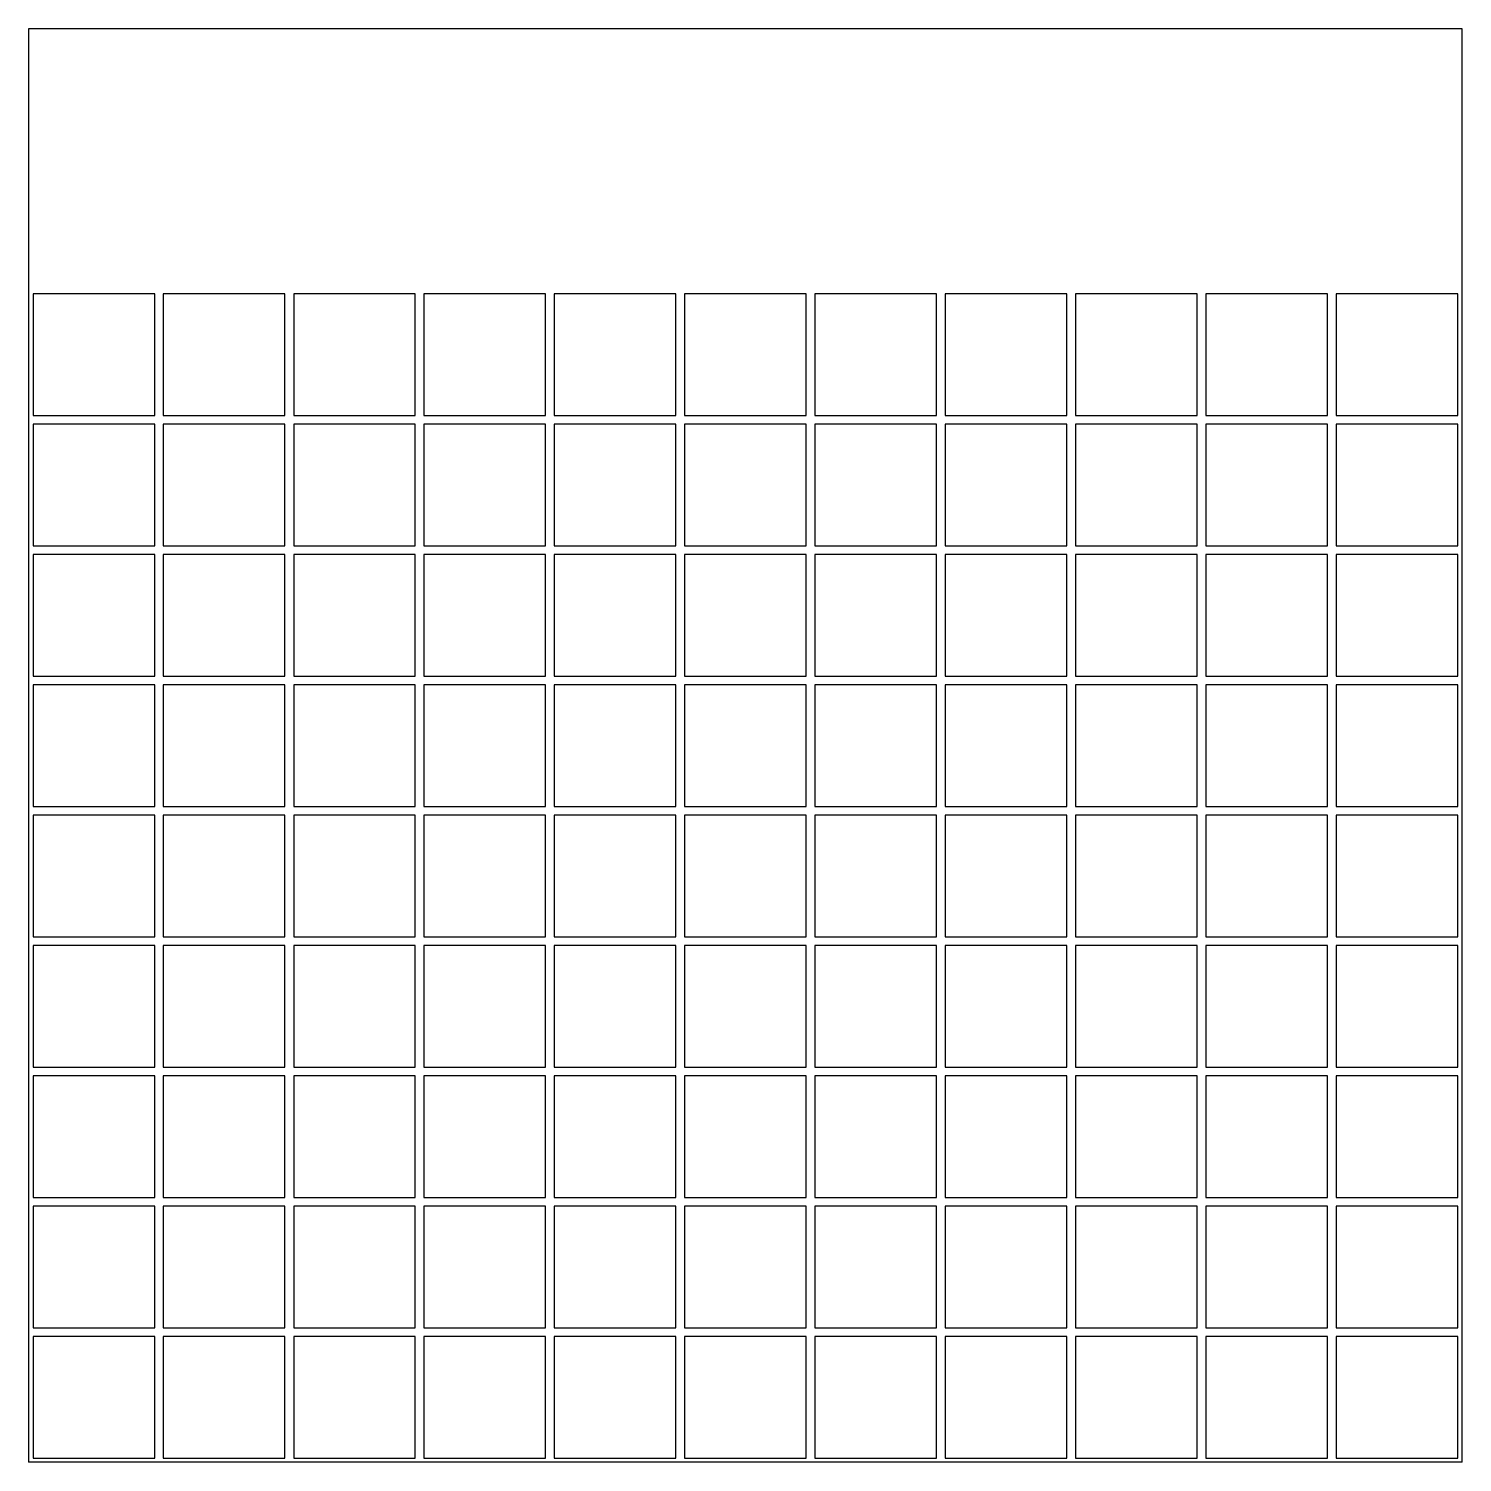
# Model space of a CAD drawing. Header units: millimetres. Extents: x 41.6 to 56.7, y 15.1 to 30.2.
import ezdxf

# ---------------------------------------------------------------- set-up
doc = ezdxf.new("R2010")
doc.units = ezdxf.units.MM
doc.header["$MEASUREMENT"] = 0
doc.layers.add('Default', color=18, linetype='Continuous', true_color=0x000000)

msp = doc.modelspace()

# ---------------------------------------------------------------- linework, layer by layer
at = {"layer": 'Default'}
for p in [(41.568, 30.24), (56.688, 15.12)]:
    msp.add_line(p, (41.568, 15.12), dxfattribs=at)
for points in [[(56.688, 15.12), (56.688, 30.24), (41.568, 30.24)], [(41.614, 26.161), (42.897, 26.161), (42.897, 27.444), (41.614, 27.444), (41.614, 26.161)], [(42.988, 26.161), (44.271, 26.161), (44.271, 27.444), (42.988, 27.444), (42.988, 26.161)], [(44.363, 26.161), (45.646, 26.161), (45.646, 27.444), (44.363, 27.444), (44.363, 26.161)], [(45.737, 26.161), (47.02, 26.161), (47.02, 27.444), (45.737, 27.444), (45.737, 26.161)], [(47.112, 26.161), (48.395, 26.161), (48.395, 27.444), (47.112, 27.444), (47.112, 26.161)], [(48.486, 26.161), (49.769, 26.161), (49.769, 27.444), (48.486, 27.444), (48.486, 26.161)], [(49.861, 26.161), (51.144, 26.161), (51.144, 27.444), (49.861, 27.444), (49.861, 26.161)], [(51.235, 26.161), (52.518, 26.161), (52.518, 27.444), (51.235, 27.444), (51.235, 26.161)], [(52.61, 26.161), (53.893, 26.161), (53.893, 27.444), (52.61, 27.444), (52.61, 26.161)], [(53.984, 26.161), (55.267, 26.161), (55.267, 27.444), (53.984, 27.444), (53.984, 26.161)], [(55.359, 26.161), (56.642, 26.161), (56.642, 27.444), (55.359, 27.444), (55.359, 26.161)], [(41.614, 24.787), (42.897, 24.787), (42.897, 26.07), (41.614, 26.07), (41.614, 24.787)], [(42.988, 24.787), (44.271, 24.787), (44.271, 26.07), (42.988, 26.07), (42.988, 24.787)], [(44.363, 24.787), (45.646, 24.787), (45.646, 26.07), (44.363, 26.07), (44.363, 24.787)], [(45.737, 24.787), (47.02, 24.787), (47.02, 26.07), (45.737, 26.07), (45.737, 24.787)], [(47.112, 24.787), (48.395, 24.787), (48.395, 26.07), (47.112, 26.07), (47.112, 24.787)], [(48.486, 24.787), (49.769, 24.787), (49.769, 26.07), (48.486, 26.07), (48.486, 24.787)], [(49.861, 24.787), (51.144, 24.787), (51.144, 26.07), (49.861, 26.07), (49.861, 24.787)], [(51.235, 24.787), (52.518, 24.787), (52.518, 26.07), (51.235, 26.07), (51.235, 24.787)], [(52.61, 24.787), (53.893, 24.787), (53.893, 26.07), (52.61, 26.07), (52.61, 24.787)], [(53.984, 24.787), (55.267, 24.787), (55.267, 26.07), (53.984, 26.07), (53.984, 24.787)], [(55.359, 24.787), (56.642, 24.787), (56.642, 26.07), (55.359, 26.07), (55.359, 24.787)], [(41.614, 23.412), (42.897, 23.412), (42.897, 24.695), (41.614, 24.695), (41.614, 23.412)], [(42.988, 23.412), (44.271, 23.412), (44.271, 24.695), (42.988, 24.695), (42.988, 23.412)], [(44.363, 23.412), (45.646, 23.412), (45.646, 24.695), (44.363, 24.695), (44.363, 23.412)], [(45.737, 23.412), (47.02, 23.412), (47.02, 24.695), (45.737, 24.695), (45.737, 23.412)], [(47.112, 23.412), (48.395, 23.412), (48.395, 24.695), (47.112, 24.695), (47.112, 23.412)], [(48.486, 23.412), (49.769, 23.412), (49.769, 24.695), (48.486, 24.695), (48.486, 23.412)], [(49.861, 23.412), (51.144, 23.412), (51.144, 24.695), (49.861, 24.695), (49.861, 23.412)], [(51.235, 23.412), (52.518, 23.412), (52.518, 24.695), (51.235, 24.695), (51.235, 23.412)], [(52.61, 23.412), (53.893, 23.412), (53.893, 24.695), (52.61, 24.695), (52.61, 23.412)], [(53.984, 23.412), (55.267, 23.412), (55.267, 24.695), (53.984, 24.695), (53.984, 23.412)], [(55.359, 23.412), (56.642, 23.412), (56.642, 24.695), (55.359, 24.695), (55.359, 23.412)], [(41.614, 22.038), (42.897, 22.038), (42.897, 23.321), (41.614, 23.321), (41.614, 22.038)], [(42.988, 22.038), (44.271, 22.038), (44.271, 23.321), (42.988, 23.321), (42.988, 22.038)], [(44.363, 22.038), (45.646, 22.038), (45.646, 23.321), (44.363, 23.321), (44.363, 22.038)], [(45.737, 22.038), (47.02, 22.038), (47.02, 23.321), (45.737, 23.321), (45.737, 22.038)], [(47.112, 22.038), (48.395, 22.038), (48.395, 23.321), (47.112, 23.321), (47.112, 22.038)], [(48.486, 22.038), (49.769, 22.038), (49.769, 23.321), (48.486, 23.321), (48.486, 22.038)], [(49.861, 22.038), (51.144, 22.038), (51.144, 23.321), (49.861, 23.321), (49.861, 22.038)], [(51.235, 22.038), (52.518, 22.038), (52.518, 23.321), (51.235, 23.321), (51.235, 22.038)], [(52.61, 22.038), (53.893, 22.038), (53.893, 23.321), (52.61, 23.321), (52.61, 22.038)], [(53.984, 22.038), (55.267, 22.038), (55.267, 23.321), (53.984, 23.321), (53.984, 22.038)], [(55.359, 22.038), (56.642, 22.038), (56.642, 23.321), (55.359, 23.321), (55.359, 22.038)], [(41.614, 20.663), (42.897, 20.663), (42.897, 21.946), (41.614, 21.946), (41.614, 20.663)], [(42.988, 20.663), (44.271, 20.663), (44.271, 21.946), (42.988, 21.946), (42.988, 20.663)], [(44.363, 20.663), (45.646, 20.663), (45.646, 21.946), (44.363, 21.946), (44.363, 20.663)], [(45.737, 20.663), (47.02, 20.663), (47.02, 21.946), (45.737, 21.946), (45.737, 20.663)], [(47.112, 20.663), (48.395, 20.663), (48.395, 21.946), (47.112, 21.946), (47.112, 20.663)], [(48.486, 20.663), (49.769, 20.663), (49.769, 21.946), (48.486, 21.946), (48.486, 20.663)], [(49.861, 20.663), (51.144, 20.663), (51.144, 21.946), (49.861, 21.946), (49.861, 20.663)], [(51.235, 20.663), (52.518, 20.663), (52.518, 21.946), (51.235, 21.946), (51.235, 20.663)], [(52.61, 20.663), (53.893, 20.663), (53.893, 21.946), (52.61, 21.946), (52.61, 20.663)], [(53.984, 20.663), (55.267, 20.663), (55.267, 21.946), (53.984, 21.946), (53.984, 20.663)], [(55.359, 20.663), (56.642, 20.663), (56.642, 21.946), (55.359, 21.946), (55.359, 20.663)], [(41.614, 19.289), (42.897, 19.289), (42.897, 20.572), (41.614, 20.572), (41.614, 19.289)], [(42.988, 19.289), (44.271, 19.289), (44.271, 20.572), (42.988, 20.572), (42.988, 19.289)], [(44.363, 19.289), (45.646, 19.289), (45.646, 20.572), (44.363, 20.572), (44.363, 19.289)], [(45.737, 19.289), (47.02, 19.289), (47.02, 20.572), (45.737, 20.572), (45.737, 19.289)], [(47.112, 19.289), (48.395, 19.289), (48.395, 20.572), (47.112, 20.572), (47.112, 19.289)], [(48.486, 19.289), (49.769, 19.289), (49.769, 20.572), (48.486, 20.572), (48.486, 19.289)], [(49.861, 19.289), (51.144, 19.289), (51.144, 20.572), (49.861, 20.572), (49.861, 19.289)], [(51.235, 19.289), (52.518, 19.289), (52.518, 20.572), (51.235, 20.572), (51.235, 19.289)], [(52.61, 19.289), (53.893, 19.289), (53.893, 20.572), (52.61, 20.572), (52.61, 19.289)], [(53.984, 19.289), (55.267, 19.289), (55.267, 20.572), (53.984, 20.572), (53.984, 19.289)], [(55.359, 19.289), (56.642, 19.289), (56.642, 20.572), (55.359, 20.572), (55.359, 19.289)], [(41.614, 17.914), (42.897, 17.914), (42.897, 19.197), (41.614, 19.197), (41.614, 17.914)], [(42.988, 17.914), (44.271, 17.914), (44.271, 19.197), (42.988, 19.197), (42.988, 17.914)], [(44.363, 17.914), (45.646, 17.914), (45.646, 19.197), (44.363, 19.197), (44.363, 17.914)], [(45.737, 17.914), (47.02, 17.914), (47.02, 19.197), (45.737, 19.197), (45.737, 17.914)], [(47.112, 17.914), (48.395, 17.914), (48.395, 19.197), (47.112, 19.197), (47.112, 17.914)], [(48.486, 17.914), (49.769, 17.914), (49.769, 19.197), (48.486, 19.197), (48.486, 17.914)], [(49.861, 17.914), (51.144, 17.914), (51.144, 19.197), (49.861, 19.197), (49.861, 17.914)], [(51.235, 17.914), (52.518, 17.914), (52.518, 19.197), (51.235, 19.197), (51.235, 17.914)], [(52.61, 17.914), (53.893, 17.914), (53.893, 19.197), (52.61, 19.197), (52.61, 17.914)], [(53.984, 17.914), (55.267, 17.914), (55.267, 19.197), (53.984, 19.197), (53.984, 17.914)], [(55.359, 17.914), (56.642, 17.914), (56.642, 19.197), (55.359, 19.197), (55.359, 17.914)], [(41.614, 16.54), (42.897, 16.54), (42.897, 17.823), (41.614, 17.823), (41.614, 16.54)], [(42.988, 16.54), (44.271, 16.54), (44.271, 17.823), (42.988, 17.823), (42.988, 16.54)], [(44.363, 16.54), (45.646, 16.54), (45.646, 17.823), (44.363, 17.823), (44.363, 16.54)], [(45.737, 16.54), (47.02, 16.54), (47.02, 17.823), (45.737, 17.823), (45.737, 16.54)], [(47.112, 16.54), (48.395, 16.54), (48.395, 17.823), (47.112, 17.823), (47.112, 16.54)], [(48.486, 16.54), (49.769, 16.54), (49.769, 17.823), (48.486, 17.823), (48.486, 16.54)], [(49.861, 16.54), (51.144, 16.54), (51.144, 17.823), (49.861, 17.823), (49.861, 16.54)], [(51.235, 16.54), (52.518, 16.54), (52.518, 17.823), (51.235, 17.823), (51.235, 16.54)], [(52.61, 16.54), (53.893, 16.54), (53.893, 17.823), (52.61, 17.823), (52.61, 16.54)], [(53.984, 16.54), (55.267, 16.54), (55.267, 17.823), (53.984, 17.823), (53.984, 16.54)], [(55.359, 16.54), (56.642, 16.54), (56.642, 17.823), (55.359, 17.823), (55.359, 16.54)], [(41.614, 15.165), (42.897, 15.165), (42.897, 16.448), (41.614, 16.448), (41.614, 15.165)], [(42.988, 15.165), (44.271, 15.165), (44.271, 16.448), (42.988, 16.448), (42.988, 15.165)], [(44.363, 15.165), (45.646, 15.165), (45.646, 16.448), (44.363, 16.448), (44.363, 15.165)], [(45.737, 15.165), (47.02, 15.165), (47.02, 16.448), (45.737, 16.448), (45.737, 15.165)], [(47.112, 15.165), (48.395, 15.165), (48.395, 16.448), (47.112, 16.448), (47.112, 15.165)], [(48.486, 15.165), (49.769, 15.165), (49.769, 16.448), (48.486, 16.448), (48.486, 15.165)], [(49.861, 15.165), (51.144, 15.165), (51.144, 16.448), (49.861, 16.448), (49.861, 15.165)], [(51.235, 15.165), (52.518, 15.165), (52.518, 16.448), (51.235, 16.448), (51.235, 15.165)], [(52.61, 15.165), (53.893, 15.165), (53.893, 16.448), (52.61, 16.448), (52.61, 15.165)], [(53.984, 15.165), (55.267, 15.165), (55.267, 16.448), (53.984, 16.448), (53.984, 15.165)], [(55.359, 15.165), (56.642, 15.165), (56.642, 16.448), (55.359, 16.448), (55.359, 15.165)]]:
    msp.add_lwpolyline(points, dxfattribs=at)

doc.saveas('drawing.dxf')
